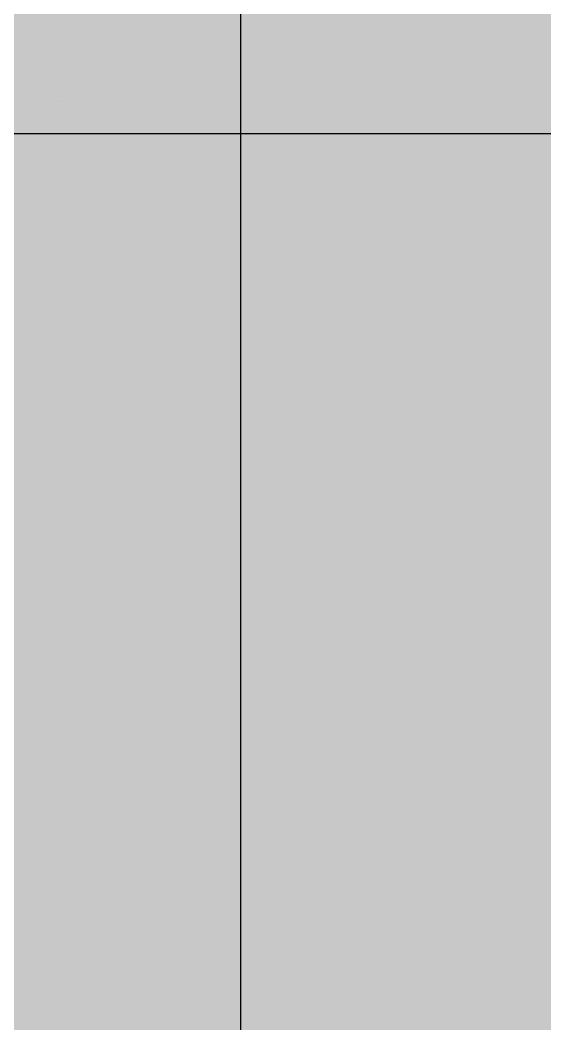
# Model space of a CAD drawing. Extents: x -5280327 to 29700, y -3925683 to 5564800.
# Drawn here: x 15951 to 16920, y 4503 to 6358 of the extents above; entities that cross this region are included whole.
import ezdxf

# ---------------------------------------------------------------- set-up
doc = ezdxf.new("R2010")
doc.units = 0
doc.linetypes.add('6', pattern=[2640.874023, 1320.437012, -1320.437012])
doc.layers.get('0').update_dxf_attribs({"linetype": 'CONTINUOUS'})
doc.layers.add('31_PREDIOS_TOTAL', color=7, linetype='CONTINUOUS')

msp = doc.modelspace()

# ---------------------------------------------------------------- linework, layer by layer
at = {"color": 7, "linetype": '6', "const_width": 10343.1}
msp.add_lwpolyline([(0, 29405.6), (24528.3, 0)], dxfattribs=at)
msp.add_lwpolyline([(0, 29405.6), (24528.3, 0)], dxfattribs=at)
at = {"layer": '31_PREDIOS_TOTAL', "color": 7, "const_width": 0.00153}
for points in [[(16890.2, 5597.1), (16890.2, 5597.1), (16888, 5600.8), (16886.4, 5604.2), (16885.4, 5607.3), (16885.4, 5607.3), (16884.9, 5610.1), (16885, 5612.7), (16885.5, 5615.1), (16885.5, 5615.1), (16886.5, 5617.2), (16888.1, 5619.2), (16890.2, 5620.8), (16890.2, 5620.8), (16892, 5621.8), (16893.8, 5622.4), (16895.6, 5622.7), (16895.6, 5622.7), (16897.3, 5622.7), (16899.1, 5622.4), (16900.8, 5621.7), (16900.8, 5621.7), (16902.6, 5620.8), (16904.3, 5619.6), (16906, 5618.1), (16906, 5618.1), (16907.8, 5616.3), (16909.7, 5613.8), (16911.8, 5610.8), (16911.8, 5610.8), (16913.9, 5607.1), (16915.5, 5603.7), (16916.5, 5600.7), (16916.5, 5600.7), (16917, 5597.9), (16917, 5595.3), (16916.5, 5592.9), (16916.5, 5592.9), (16915.5, 5590.7), (16913.9, 5588.8), (16911.7, 5587.1), (16911.7, 5587.1), (16908.5, 5585.6), (16905.3, 5585.1), (16902.1, 5585.7), (16902.1, 5585.7), (16898.1, 5587.9), (16894.2, 5591.7), (16890.2, 5597.1)], [(16894.4, 5599.7), (16897.7, 5595.1), (16900.6, 5591.9), (16903.2, 5590.1), (16903.2, 5590.1), (16905.5, 5589.5), (16907.7, 5589.6), (16909.6, 5590.4), (16909.6, 5590.4), (16911.2, 5591.9), (16912.2, 5593.8), (16912.6, 5596.1), (16912.6, 5596.1), (16912.1, 5599.2), (16910.4, 5603.2), (16907.6, 5608.2), (16907.6, 5608.2), (16904.3, 5612.8), (16901.4, 5616.1), (16898.8, 5617.8), (16898.8, 5617.8), (16896.4, 5618.4), (16894.3, 5618.3), (16892.3, 5617.4), (16892.3, 5617.4), (16890.8, 5616.1), (16889.8, 5614.3), (16889.4, 5612.2), (16889.4, 5612.2), (16889.9, 5608.9), (16891.5, 5604.7), (16894.4, 5599.7)]]:
    msp.add_lwpolyline(points, dxfattribs=at)
at = {"layer": 'Cuadricula Coordenadas', "color": 7}
for points in [[(16358.9, 389.8), (16358.9, 12938.4)], [(15472.2, 6148.2), (24151.2, 6148.2)]]:
    msp.add_lwpolyline(points, dxfattribs=at)
at = {"layer": 'Cuadricula Coordenadas', "color": 7, "const_width": 0.00153}
msp.add_lwpolyline([(15972.5, 6187.4), (15986.3, 6265.7), (15995.9, 6265.7), (16022.1, 6204.2), (16032.9, 6265.7), (16041.9, 6265.7), (16028.1, 6187.4), (16018.5, 6187.4), (15992.3, 6249), (15981.5, 6187.4), (15972.5, 6187.4)], dxfattribs=at)

doc.saveas('drawing.dxf')
